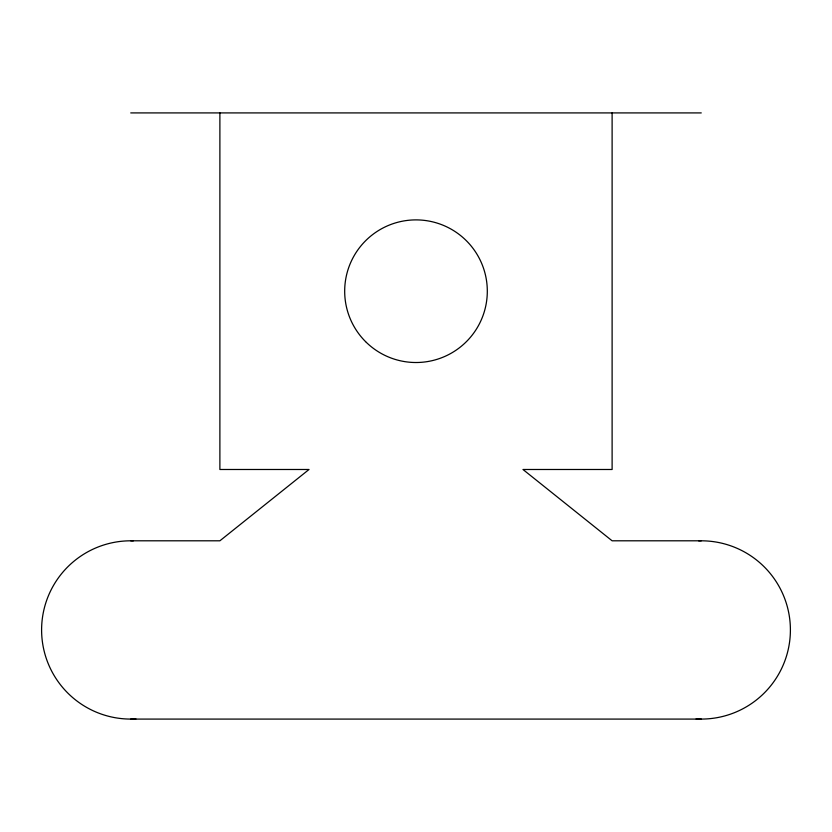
<?xml version="1.0" encoding="UTF-8"?>
<svg xmlns="http://www.w3.org/2000/svg" width="832" height="832" viewBox="0 0 832 832"><rect width="100%" height="100%" fill="white"/><g stroke="black" fill="none" stroke-linecap="round" stroke-linejoin="round"><path stroke-width="1.25" d="M130.738 112.913L701.262 112.913M130.738 540.8L219.887 540.8L309.026 469.487L219.887 469.487L219.887 112.913M701.262 540.8L612.113 540.8L522.974 469.487L612.113 469.487L612.113 112.913M130.738 719.087L701.262 719.087M698.682 540.842A89.138 89.138 0 0 1 790.39 631.238A89.138 89.138 0 0 1 696.103 718.931M135.897 718.931A89.138 89.138 0 0 1 41.61 631.238A89.138 89.138 0 0 1 133.318 540.842M365.57 341.63A71.313 71.313 0 0 0 484.879 309.66A71.313 71.313 0 0 0 397.54 222.321A71.313 71.313 0 0 0 365.57 341.63"/></g></svg>
